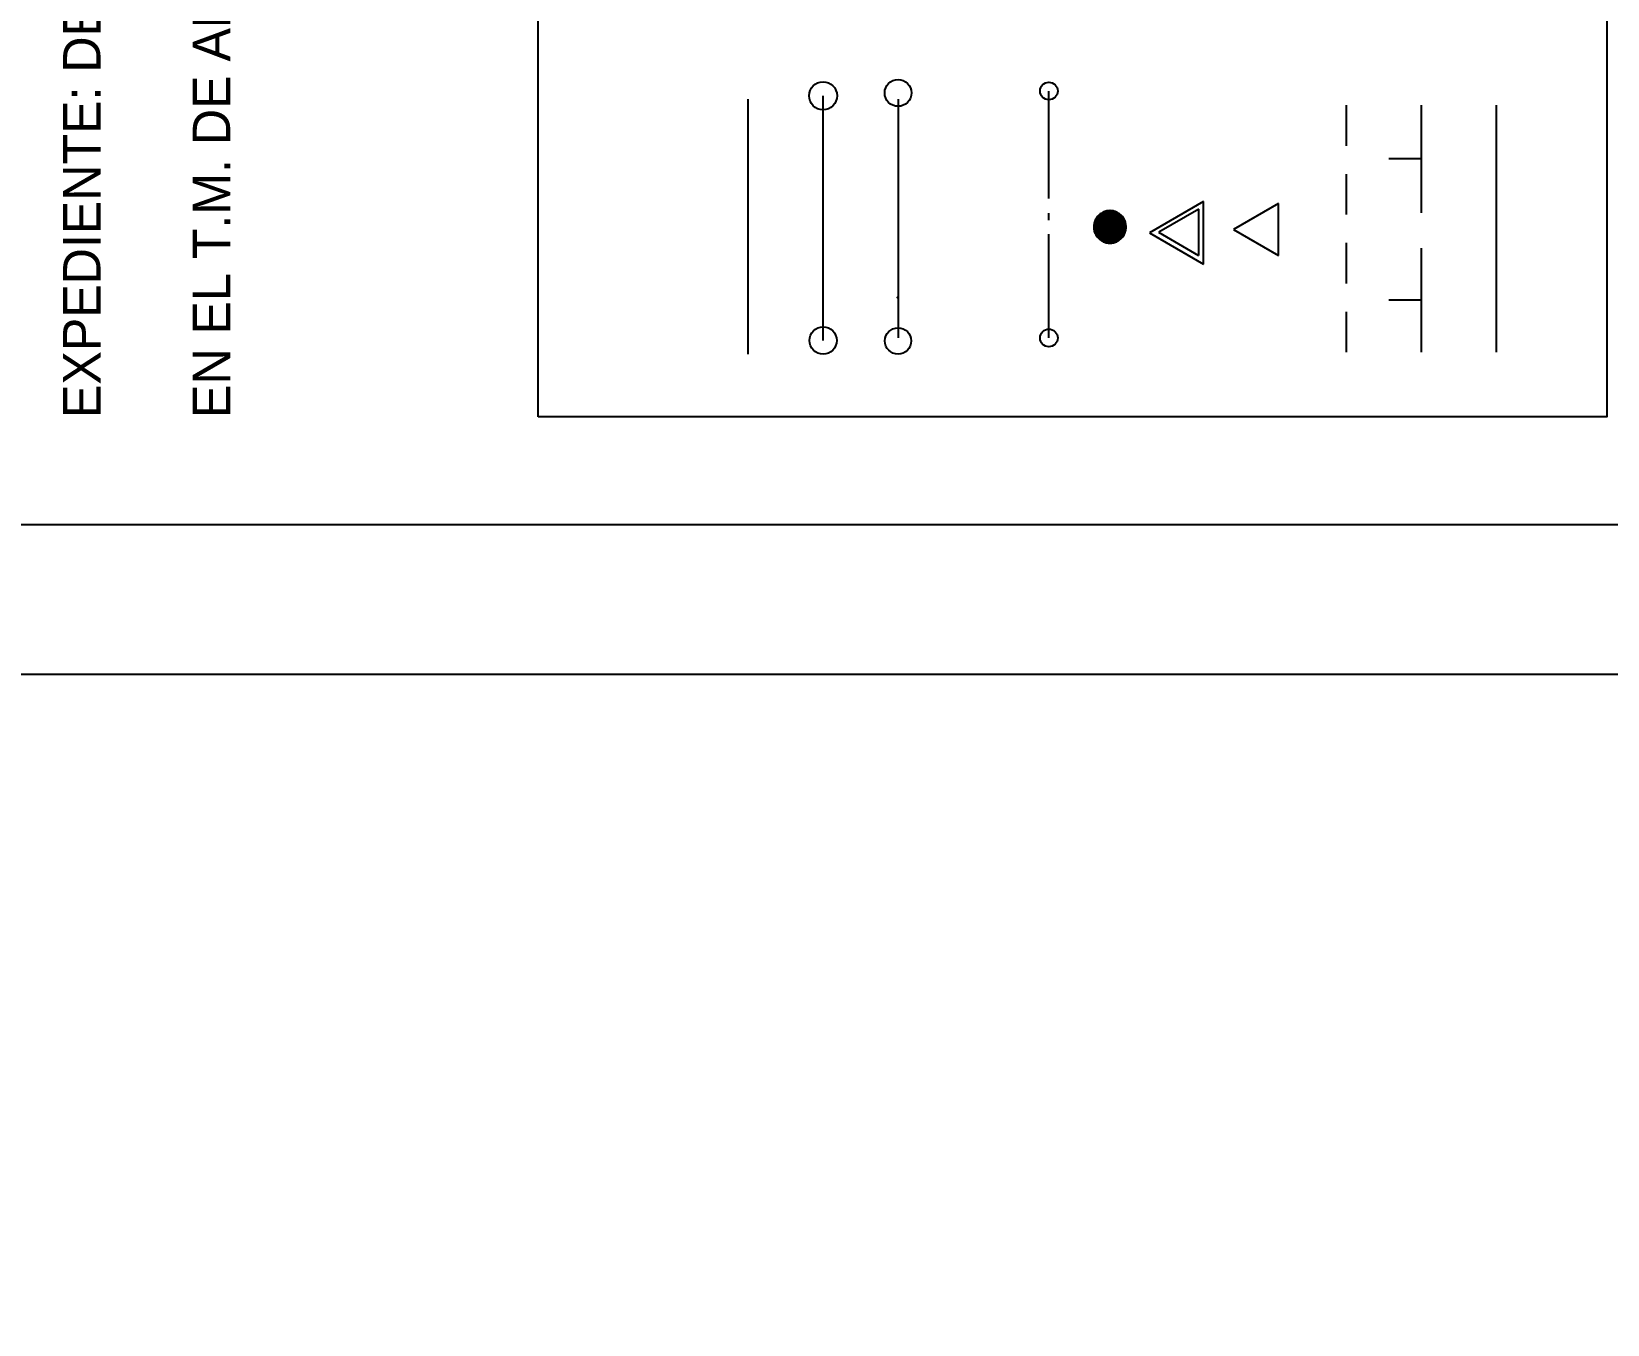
# Model space of a CAD drawing. Extents: x 731654 to 732244, y 4380181 to 4381208.
# Drawn here: x 731756 to 731861.1, y 4380967.7 to 4381053.9 of the extents above; entities that cross this region are included whole.
import ezdxf

# ---------------------------------------------------------------- set-up
doc = ezdxf.new("R2010")
doc.units = 0
doc.linetypes.add('DASHED', pattern=[0])
doc.layers.get('0').update_dxf_attribs({"linetype": 'CONTINUOUS'})

msp = doc.modelspace()

# ---------------------------------------------------------------- linework, layer by layer
at = {"color": 0, "linetype": 'CONTINUOUS'}
for p, q in [((731803.77, 4381032.37), (731803.77, 4381049.37)), ((731813.79, 4381033.45), (731813.79, 4381049.37)), ((731823.83, 4381042.75), (731823.83, 4381049.92)), ((731843.69, 4381046.27), (731843.69, 4381048.97)), ((731843.69, 4381046.27), (731843.69, 4381048.97)), ((731848.69, 4381041.8), (731848.69, 4381048.97)), ((731848.69, 4381045.39), (731846.5, 4381045.39)), ((731843.69, 4381041.68), (731843.69, 4381044.38)), ((731843.69, 4381041.68), (731843.69, 4381044.38)), ((731823.83, 4381041.3), (731823.83, 4381041.78)), ((731834.15, 4381042.55), (731830.54, 4381040.47)), ((731834.15, 4381042.55), (731830.54, 4381040.47)), ((731833.83, 4381042.03), (731831.16, 4381040.5)), ((731833.83, 4381038.96), (731833.83, 4381042.03)), ((731834.15, 4381038.38), (731834.15, 4381042.55)), ((731834.15, 4381038.38), (731834.15, 4381042.55)), ((731839.15, 4381042.42), (731836.14, 4381040.69)), ((731839.15, 4381042.42), (731836.14, 4381040.69)), ((731839.15, 4381038.95), (731839.15, 4381042.42)), ((731839.15, 4381038.95), (731839.15, 4381042.42)), ((731836.14, 4381040.69), (731839.15, 4381038.95)), ((731836.14, 4381040.69), (731839.15, 4381038.95)), ((731823.83, 4381033.45), (731823.83, 4381040.38)), ((731830.54, 4381040.47), (731834.15, 4381038.38)), ((731830.54, 4381040.47), (731834.15, 4381038.38)), ((731831.14, 4381040.5), (731833.8, 4381038.96)), ((731843.69, 4381037.09), (731843.69, 4381039.79)), ((731843.69, 4381037.09), (731843.69, 4381039.79)), ((731848.69, 4381032.5), (731848.69, 4381039.43)), ((731848.69, 4381035.97), (731846.5, 4381035.97)), ((731843.69, 4381032.5), (731843.69, 4381035.2)), ((731843.69, 4381032.5), (731843.69, 4381035.2))]:
    msp.add_line(p, q, dxfattribs=at)
at = {"color": 0, "linetype": 'DASHED'}
for p, q in [((731808.77, 4381033.28), (731808.77, 4381049.6)), ((731853.69, 4381032.5), (731853.69, 4381048.97))]:
    msp.add_line(p, q, dxfattribs=at)
at = {"color": 0, "linetype": 'CONTINUOUS'}
msp.add_lwpolyline([(731789.77, 4381028.19), (731789.77, 4381121.78), (731861.04, 4381121.78), (731861.04, 4381028.19)], close=True, dxfattribs=at)
for centre, radius in [((731808.77, 4381049.6), 0.933), ((731813.77, 4381049.79), 0.89), ((731823.83, 4381049.92), 0.588), ((731808.77, 4381033.28), 0.907), ((731813.77, 4381033.25), 0.88), ((731823.83, 4381033.45), 0.588)]:
    msp.add_circle(centre, radius, dxfattribs=at)
msp.add_point((731813.74, 4381036.14), dxfattribs=at)
msp.add_point((731813.74, 4381036.14), dxfattribs=at)
msp.add_point((731813.74, 4381036.14), dxfattribs=at)
msp.add_point((731813.74, 4381036.14), dxfattribs=at)
msp.add_point((731813.74, 4381036.14), dxfattribs=at)
msp.add_point((731813.74, 4381036.14), dxfattribs=at)

# ---------------------------------------------------------------- texts
for s, p in [('EXPEDIENTE: DESDE EL T.M. DE ALBALAT DELS SORELLS AL T.M. DE MASSALFASAR, ', (731760.58, 4381028.11)), ('EN EL T.M. DE ALBUIXECH (VALENCIA)', (731769.23, 4381028.11))]:
    msp.add_text(s, height=2.5, rotation=90, dxfattribs=at).set_placement(p)

# ---------------------------------------------------------------- meshes
mesh = msp.add_polyface(dxfattribs=at)
corners = [(731962.5, 4380181), (731654.5, 4381207.5), (732244, 4380181), (732244, 4381207.5), (731654.5, 4380181)]
mesh.append_faces([[corners[k] for k in face] for face in [(0, 1, 4), (1, 0, 2, 3)]], dxfattribs={"vtx0": -1, "color": 0})
mesh = msp.add_polyface(dxfattribs=at)
corners = [(731945.58, 4381021), (731945.58, 4381201.5), (731664.5, 4381201.5), (731664.5, 4381021)]
mesh.append_faces([[corners[k] for k in face] for face in [(0, 1, 2, 3)]], dxfattribs={"color": 0})
mesh = msp.add_polyface(dxfattribs=at)
corners = [(731828.11, 4381041.92), (731827.97, 4381041.93), (731827.76, 4381041.93), (731828.17, 4381041.9), (731827.7, 4381041.92), (731828.24, 4381041.88), (731827.63, 4381041.9), (731828.3, 4381041.86), (731827.56, 4381041.88), (731828.36, 4381041.83), (731827.5, 4381041.86), (731828.43, 4381041.8), (731827.44, 4381041.83), (731828.48, 4381041.76), (731827.38, 4381041.8), (731828.54, 4381041.73), (731827.32, 4381041.76), (731828.59, 4381041.68), (731827.26, 4381041.73), (731828.65, 4381041.64), (731827.21, 4381041.68), (731828.69, 4381041.59), (731827.16, 4381041.64), (731828.74, 4381041.54), (731827.11, 4381041.59), (731828.78, 4381041.48), (731827.06, 4381041.54), (731828.82, 4381041.43), (731827.02, 4381041.48), (731828.85, 4381041.37), (731826.98, 4381041.43), (731828.88, 4381041.3), (731826.95, 4381041.37), (731828.91, 4381041.24), (731826.92, 4381041.3), (731828.93, 4381041.18), (731826.89, 4381041.24), (731828.95, 4381041.11), (731826.87, 4381041.18), (731828.96, 4381041.04), (731826.85, 4381041.11), (731828.97, 4381040.98), (731826.84, 4381041.04), (731828.98, 4381040.91), (731826.83, 4381040.98), (731828.98, 4381040.84), (731826.82, 4381040.91), (731828.98, 4381040.77), (731826.82, 4381040.84), (731828.97, 4381040.7), (731826.83, 4381040.77), (731828.96, 4381040.64), (731826.83, 4381040.7), (731828.94, 4381040.57), (731826.84, 4381040.64), (731828.92, 4381040.5), (731826.86, 4381040.57), (731828.9, 4381040.44), (731826.88, 4381040.5), (731828.87, 4381040.38), (731826.91, 4381040.44), (731828.84, 4381040.32), (731826.93, 4381040.38), (731828.8, 4381040.26), (731826.97, 4381040.32), (731828.76, 4381040.2), (731827, 4381040.26), (731828.72, 4381040.15), (731827.04, 4381040.2), (731828.67, 4381040.1), (731827.09, 4381040.15), (731828.62, 4381040.05), (731827.13, 4381040.1), (731828.57, 4381040.01), (731827.18, 4381040.05), (731828.51, 4381039.97), (731827.23, 4381040.01), (731828.46, 4381039.93), (731827.29, 4381039.97), (731828.4, 4381039.9), (731827.35, 4381039.93), (731828.33, 4381039.87), (731827.41, 4381039.9), (731828.27, 4381039.84), (731827.47, 4381039.87), (731828.21, 4381039.82), (731827.53, 4381039.84), (731828.14, 4381039.8), (731827.6, 4381039.82), (731828.07, 4381039.79), (731827.66, 4381039.8), (731828, 4381039.78), (731827.73, 4381039.79), (731827.87, 4381039.78), (731827.83, 4381041.93), (731828.04, 4381041.93), (731827.94, 4381039.78), (731827.8, 4381039.78), (731827.9, 4381041.94)]
mesh.append_faces([[corners[k] for k in face] for face in [(1, 0, 95), (93, 92, 97), (94, 1, 98)]], dxfattribs={"vtx0": -1, "color": 0})
mesh.append_faces([[corners[k] for k in face] for face in [(91, 92, 93, 96)]], dxfattribs={"vtx0": -1, "vtx1": -1, "color": 0})
mesh.append_faces([[corners[k] for k in face] for face in [(0, 1, 94, 2)]], dxfattribs={"vtx0": -1, "vtx1": -1, "vtx3": -1, "color": 0})
mesh.append_faces([[corners[k] for k in face] for face in [(0, 2, 4, 3), (3, 4, 6, 5), (5, 6, 8, 7), (7, 8, 10, 9), (9, 10, 12, 11), (11, 12, 14, 13), (13, 14, 16, 15), (15, 16, 18, 17), (17, 18, 20, 19), (19, 20, 22, 21), (21, 22, 24, 23), (23, 24, 26, 25), (25, 26, 28, 27), (27, 28, 30, 29), (29, 30, 32, 31), (31, 32, 34, 33), (33, 34, 36, 35), (35, 36, 38, 37), (37, 38, 40, 39), (39, 40, 42, 41), (41, 42, 44, 43), (43, 44, 46, 45), (45, 46, 48, 47), (47, 48, 50, 49), (49, 50, 52, 51), (51, 52, 54, 53), (53, 54, 56, 55), (55, 56, 58, 57), (57, 58, 60, 59), (59, 60, 62, 61), (61, 62, 64, 63), (63, 64, 66, 65), (65, 66, 68, 67), (67, 68, 70, 69), (69, 70, 72, 71), (71, 72, 74, 73), (73, 74, 76, 75), (75, 76, 78, 77), (77, 78, 80, 79), (79, 80, 82, 81), (81, 82, 84, 83), (83, 84, 86, 85), (85, 86, 88, 87), (87, 88, 90, 89), (89, 90, 92, 91)]], dxfattribs={"vtx0": -1, "vtx2": -1, "color": 0})
mesh = msp.add_polyface(dxfattribs=at)
corners = [(732234, 4380191), (731962.5, 4381011), (731962.5, 4380191), (731664.5, 4381011), (732234, 4381011), (731664.5, 4380191)]
mesh.append_faces([[corners[k] for k in face] for face in [(1, 0, 4), (2, 3, 5)]], dxfattribs={"vtx0": -1, "color": 0})
mesh.append_faces([[corners[k] for k in face] for face in [(0, 1, 3, 2)]], dxfattribs={"vtx0": -1, "vtx2": -1, "color": 0})

doc.saveas('drawing.dxf')
